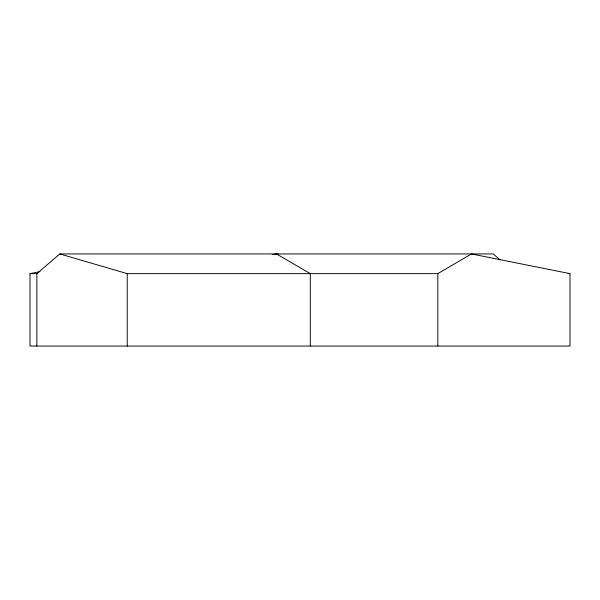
<?xml version="1.0" encoding="UTF-8"?>
<svg xmlns="http://www.w3.org/2000/svg" width="600" height="600" viewBox="0 0 600 600"><rect width="100%" height="100%" fill="white"/><g stroke="black" fill="none" stroke-linecap="round" stroke-linejoin="round"><path stroke-width="0.9" d="M500.16 259.905L493.192 253.935L59.835 253.935L36.855 273.638L36.855 346.065M59.835 253.935L127.23 273.638L437.82 273.638L471.428 253.935L570 273.638L570 346.065L30 346.065L30 273.638L40.043 271.635M272.28 254.618L276.502 253.935L278.19 254.205M30 273.638L37.463 273.638M568.132 273.638L570 273.638M276.502 253.935L310.29 273.638L310.29 346.065M437.82 273.638L437.82 346.065M127.23 273.638L127.23 346.065"/></g></svg>
